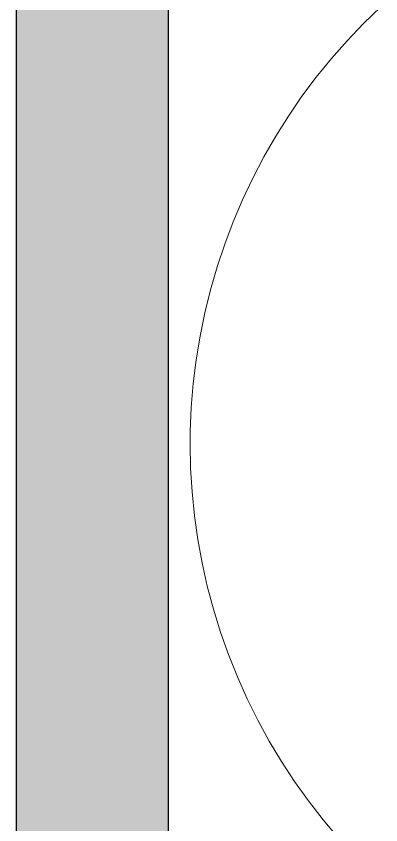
# Model space of a CAD drawing. Header units: millimetres. Extents: x 155927 to 326028, y -36033 to 97293.
# Drawn here: x 180975 to 181219, y 12050 to 12592 of the extents above; entities that cross this region are included whole.
import ezdxf

# ---------------------------------------------------------------- set-up
doc = ezdxf.new("R2010")
doc.units = ezdxf.units.MM
doc.header["$MEASUREMENT"] = 0
for name, color, linetype, lineweight in [('A-WALL-PATT', 7, 'CONTINUOUS', 9), ('I-FURN', 8, 'CONTINUOUS', 9), ('I-WALL', 7, 'CONTINUOUS', 9)]:
    doc.layers.add(name, color=color, linetype=linetype, lineweight=lineweight)

msp = doc.modelspace()

# ---------------------------------------------------------------- hatches: boundary and pattern name
at = {"layer": 'A-WALL-PATT'}
msp.add_hatch(color=256, dxfattribs=at).paths.add_polyline_path([(181071.01, 9369.61), (181076.83, 9369.61), (181076.83, 9398.58), (181071.01, 9398.58), (181071.01, 10198.58), (181076.83, 10198.58), (181076.83, 13505.61), (180974.83, 13505.61), (180974.83, 9369.61)], flags=0)

# ---------------------------------------------------------------- linework, layer by layer
at = {"layer": 'I-FURN'}
for p, q in [((181218.86, 12598.05), (181207.36, 12586.92)), ((181207.36, 12586.92), (181196.32, 12575.34)), ((181196.32, 12575.34), (181185.75, 12563.33)), ((181185.75, 12563.33), (181175.67, 12550.91)), ((181175.67, 12550.91), (181166.1, 12538.09)), ((181166.1, 12538.09), (181157.04, 12524.9)), ((181157.04, 12524.9), (181148.52, 12511.36)), ((181148.52, 12511.36), (181140.55, 12497.49)), ((181140.55, 12497.49), (181133.14, 12483.31)), ((181133.14, 12483.31), (181126.3, 12468.84)), ((181126.3, 12468.84), (181120.05, 12454.12)), ((181120.05, 12454.12), (181114.39, 12439.15)), ((181114.39, 12439.15), (181109.33, 12423.97)), ((181109.33, 12423.97), (181104.89, 12408.61)), ((181104.89, 12408.61), (181101.06, 12393.07)), ((181101.06, 12393.07), (181097.86, 12377.4)), ((181097.86, 12377.4), (181095.28, 12361.61)), ((181095.28, 12361.61), (181093.34, 12345.72)), ((181093.34, 12345.72), (181092.04, 12329.78)), ((181092.04, 12329.78), (181091.37, 12313.79)), ((181091.37, 12313.79), (181091.28, 12305.16)), ((181091.28, 12305.16), (181091.6, 12289.16)), ((181091.6, 12289.16), (181092.56, 12273.19)), ((181092.56, 12273.19), (181094.16, 12257.27)), ((181094.16, 12257.27), (181096.39, 12241.43)), ((181096.39, 12241.43), (181099.25, 12225.69)), ((181099.25, 12225.69), (181102.74, 12210.08)), ((181102.74, 12210.08), (181106.86, 12194.62)), ((181106.86, 12194.62), (181111.59, 12179.33)), ((181111.59, 12179.33), (181116.92, 12164.25)), ((181116.92, 12164.25), (181122.86, 12149.39)), ((181122.86, 12149.39), (181129.38, 12134.78)), ((181129.38, 12134.78), (181136.48, 12120.45)), ((181136.48, 12120.45), (181144.15, 12106.41)), ((181144.15, 12106.41), (181152.38, 12092.68)), ((181152.38, 12092.68), (181161.15, 12079.3)), ((181161.15, 12079.3), (181170.44, 12066.28)), ((181170.44, 12066.28), (181180.25, 12053.64)), ((181180.25, 12053.64), (181190.56, 12041.4))]:
    msp.add_line(p, q, dxfattribs=at)
at = {"layer": 'I-WALL', "lineweight": 30}
for p, q in [((180974.83, 13505.61), (180974.83, 9369.61)), ((181076.83, 10198.58), (181076.83, 13505.61))]:
    msp.add_line(p, q, dxfattribs=at)

doc.saveas('drawing.dxf')
